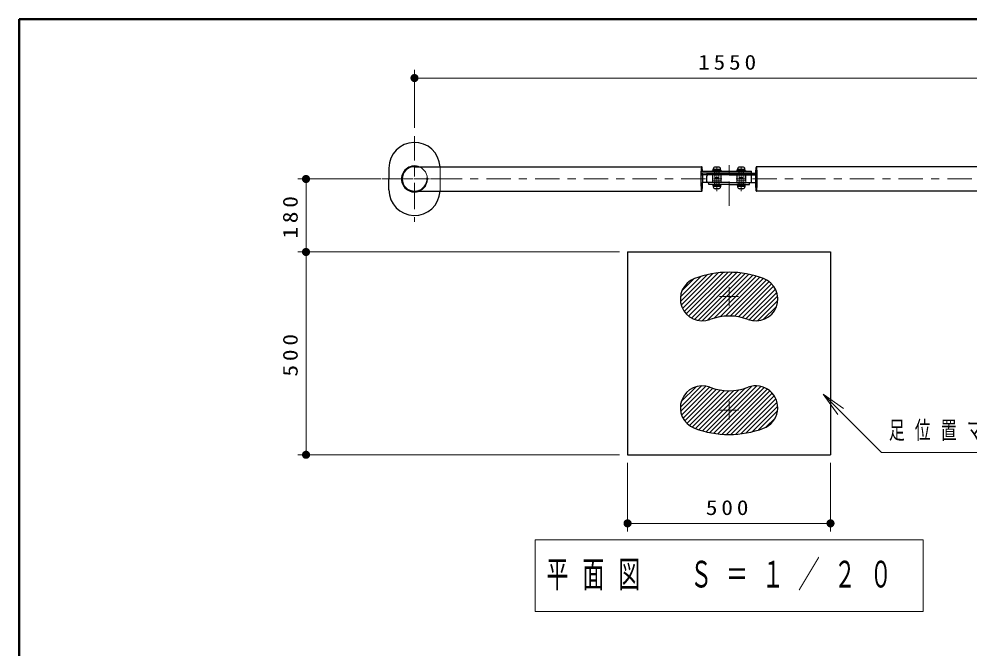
# Model space of a CAD drawing. Units: millimetres on the paper, scale 1:20. Extents: x -385 to 136, y -19 to 267.
# Drawn here: x -385 to -267.9, y 189.3 to 267 of the extents above; entities that cross this region are included whole.
import ezdxf

# ---------------------------------------------------------------- set-up
doc = ezdxf.new("R2010")
doc.units = ezdxf.units.MM
doc.linetypes.add('USER1', pattern=[4.5, 2.5, -2])
doc.linetypes.add('USER2', pattern=[6, 3, -1, 1, -1])
doc.layers.add('LY_1', color=7, linetype='Continuous', lineweight=25)
doc.layers.add('LY_2', color=7, linetype='Continuous', lineweight=13)
doc.styles.add('ＭＳ ゴシック', font='')
doc.styles.get('ＭＳ ゴシック').set_extended_font_data('MS Gothic')

# ---------------------------------------------------------------- blocks, each defined once
blk = doc.blocks.new('filled_dot')
at = {"color": 0, "linetype": 'Continuous', "lineweight": -2, "const_width": 1.25}
blk.add_lwpolyline([(-0.625, 0, 1), (0.625, 0, 1)], format="xyb", close=True, dxfattribs=at)

msp = doc.modelspace()

# ---------------------------------------------------------------- linework, layer by layer
at = {"layer": 'LY_1', "lineweight": 13}
for p, q in [((-336.284, 253.575), (-336.284, 260.724)), ((-336.284, 259.724), (-258.784, 259.724)), ((-340.426, 247.281), (-350.644, 247.281)), ((-349.644, 238.281), (-349.644, 247.281)), ((-311.034, 238.281), (-350.644, 238.281)), ((-349.644, 213.281), (-349.644, 238.281)), ((-284.152, 218.265), (-285.92, 220.74)), ((-285.92, 220.74), (-283.445, 218.972)), ((-285.92, 220.74), (-283.798, 218.619)), ((-311.034, 213.281), (-350.644, 213.281)), ((-310.034, 212.281), (-310.034, 203.826)), ((-285.034, 212.281), (-285.034, 203.826)), ((-285.034, 204.826), (-310.034, 204.826)), ((-321.434, 202.775), (-321.434, 193.975)), ((-273.634, 202.775), (-321.434, 202.775)), ((-273.634, 193.975), (-273.634, 202.775)), ((-321.434, 193.975), (-273.634, 193.975))]:
    msp.add_line(p, q, dxfattribs=at)
at = {"layer": 'LY_1', "linetype": 'USER2', "lineweight": 13}
for p, q in [((-336.284, 252.575), (-336.284, 241.987)), ((-336.284, 243.807), (-336.284, 250.806)), ((-297.534, 243.986), (-297.534, 249.968)), ((-299.034, 245.76), (-299.034, 248.847)), ((-296.034, 245.76), (-296.034, 248.847)), ((-340.315, 247.281), (-332.252, 247.281)), ((-339.426, 247.281), (-297.534, 247.281)), ((-255.641, 247.281), (-297.534, 247.281))]:
    msp.add_line(p, q, dxfattribs=at)
at = {"layer": 'LY_1', "color": 1}
for p in [(-339.434, 248.631), (-339.434, 245.931)]:
    msp.add_line(p, (-339.434, 247.281), dxfattribs=at)
at = {"layer": 'LY_1', "color": 20}
for p, q in [((-336.284, 248.793), (-300.895, 248.793)), ((-258.784, 248.793), (-294.172, 248.793)), ((-336.284, 245.768), (-300.895, 245.768)), ((-258.784, 245.768), (-294.172, 245.768))]:
    msp.add_line(p, q, dxfattribs=at)
at = {"layer": 'LY_1', "color": 1, "linetype": 'USER1', "lineweight": 13}
for p in [(-333.134, 248.631), (-333.134, 245.931)]:
    msp.add_line(p, (-333.134, 247.281), dxfattribs=at)
at = {"layer": 'LY_1'}
for p, q in [((-299.494, 248.456), (-298.574, 248.456)), ((-299.494, 248.331), (-299.494, 248.456)), ((-299.037, 248.331), (-299.07, 248.456)), ((-298.997, 248.331), (-299.03, 248.456)), ((-298.574, 248.331), (-298.574, 248.456)), ((-296.494, 248.456), (-295.574, 248.456)), ((-296.494, 248.331), (-296.494, 248.456)), ((-296.037, 248.331), (-296.07, 248.456)), ((-295.997, 248.331), (-296.03, 248.456)), ((-295.574, 248.331), (-295.574, 248.456)), ((-300.997, 248.231), (-294.784, 248.231)), ((-300.997, 248.231), (-300.997, 248.006)), ((-294.784, 248.006), (-300.997, 248.006)), ((-300.284, 248.006), (-294.07, 248.006)), ((-300.284, 248.006), (-300.284, 247.781)), ((-294.07, 247.781), (-300.284, 247.781)), ((-299.559, 248.231), (-299.559, 248.331)), ((-298.509, 248.331), (-299.559, 248.331)), ((-298.509, 248.231), (-299.559, 248.231)), ((-299.494, 248.331), (-298.574, 248.331)), ((-298.509, 248.331), (-298.509, 248.231)), ((-296.559, 248.231), (-296.559, 248.331)), ((-295.509, 248.331), (-296.559, 248.331)), ((-295.509, 248.231), (-296.559, 248.231)), ((-296.494, 248.331), (-295.574, 248.331)), ((-295.509, 248.331), (-295.509, 248.231)), ((-294.784, 248.006), (-294.784, 248.231)), ((-294.07, 247.781), (-294.07, 248.006)), ((-299.559, 246.606), (-299.559, 246.506)), ((-298.509, 246.606), (-299.559, 246.606)), ((-298.509, 246.506), (-299.559, 246.506)), ((-299.494, 246.506), (-298.574, 246.506)), ((-299.494, 246.506), (-299.494, 246.381)), ((-299.494, 246.381), (-298.574, 246.381)), ((-299.037, 246.506), (-299.07, 246.381)), ((-298.997, 246.506), (-299.03, 246.381)), ((-298.574, 246.506), (-298.574, 246.381)), ((-298.509, 246.506), (-298.509, 246.606)), ((-296.559, 246.606), (-296.559, 246.506)), ((-295.509, 246.606), (-296.559, 246.606)), ((-295.509, 246.506), (-296.559, 246.506)), ((-296.494, 246.506), (-295.574, 246.506)), ((-296.494, 246.506), (-296.494, 246.381)), ((-296.494, 246.381), (-295.574, 246.381)), ((-296.037, 246.506), (-296.07, 246.381)), ((-295.997, 246.506), (-296.03, 246.381)), ((-295.574, 246.506), (-295.574, 246.381)), ((-295.509, 246.506), (-295.509, 246.606))]:
    msp.add_line(p, q, dxfattribs=at)
at = {"layer": 'LY_1', "color": 4}
for p, q in [((-299.484, 248.456), (-299.484, 248.506)), ((-298.584, 248.456), (-299.484, 248.456)), ((-298.834, 248.756), (-299.234, 248.756)), ((-298.584, 248.456), (-298.584, 248.506)), ((-296.484, 248.456), (-296.484, 248.506)), ((-295.584, 248.456), (-296.484, 248.456)), ((-295.834, 248.756), (-296.234, 248.756)), ((-295.584, 248.456), (-295.584, 248.506)), ((-299.484, 246.381), (-299.484, 246.331)), ((-298.584, 246.381), (-299.484, 246.381)), ((-298.834, 246.081), (-299.234, 246.081)), ((-298.584, 246.381), (-298.584, 246.331)), ((-296.484, 246.381), (-296.484, 246.331)), ((-295.584, 246.381), (-296.484, 246.381)), ((-295.834, 246.081), (-296.234, 246.081)), ((-295.584, 246.381), (-295.584, 246.331))]:
    msp.add_line(p, q, dxfattribs=at)
at = {"layer": 'LY_1', "color": 4, "linetype": 'USER1', "lineweight": 13}
for p, q in [((-299.284, 247.456), (-299.284, 248.456)), ((-298.784, 247.456), (-298.784, 248.456)), ((-296.284, 247.456), (-296.284, 248.456)), ((-295.784, 247.456), (-295.784, 248.456)), ((-298.784, 247.456), (-299.284, 247.456)), ((-299.284, 247.381), (-299.284, 246.381)), ((-298.784, 247.381), (-299.284, 247.381)), ((-298.784, 247.381), (-298.784, 246.381)), ((-295.784, 247.456), (-296.284, 247.456)), ((-296.284, 247.381), (-296.284, 246.381)), ((-295.784, 247.381), (-296.284, 247.381)), ((-295.784, 247.381), (-295.784, 246.381))]:
    msp.add_line(p, q, dxfattribs=at)
at = {"layer": 'LY_1', "color": 2}
for p, q in [((-297.534, 247.781), (-300.783, 247.781)), ((-300.284, 246.981), (-300.284, 247.631)), ((-297.534, 247.781), (-300.134, 247.781)), ((-297.534, 247.781), (-294.284, 247.781)), ((-294.784, 246.981), (-294.784, 247.631)), ((-297.534, 246.831), (-300.787, 246.831)), ((-297.534, 246.831), (-294.28, 246.831))]:
    msp.add_line(p, q, dxfattribs=at)
at = {"layer": 'LY_1', "color": 2, "linetype": 'USER1', "lineweight": 13}
for p, q in [((-299.584, 246.831), (-299.584, 247.781)), ((-299.454, 247.781), (-299.519, 247.743)), ((-299.519, 247.743), (-299.519, 247.069)), ((-299.452, 247.781), (-298.607, 247.781)), ((-299.274, 247.743), (-299.274, 247.069)), ((-298.784, 247.743), (-298.784, 247.069)), ((-298.605, 247.781), (-298.539, 247.743)), ((-298.539, 247.743), (-298.539, 247.069)), ((-298.484, 246.831), (-298.484, 247.781)), ((-296.584, 246.831), (-296.584, 247.781)), ((-296.454, 247.781), (-296.519, 247.743)), ((-296.519, 247.743), (-296.519, 247.069)), ((-296.452, 247.781), (-295.607, 247.781)), ((-296.274, 247.743), (-296.274, 247.069)), ((-295.784, 247.743), (-295.784, 247.069)), ((-295.605, 247.781), (-295.539, 247.743)), ((-295.539, 247.743), (-295.539, 247.069)), ((-295.484, 246.831), (-295.484, 247.781)), ((-299.454, 247.031), (-299.519, 247.069)), ((-299.454, 247.031), (-298.605, 247.031)), ((-298.605, 247.031), (-298.539, 247.069)), ((-296.454, 247.031), (-296.519, 247.069)), ((-296.454, 247.031), (-295.605, 247.031)), ((-295.605, 247.031), (-295.539, 247.069))]:
    msp.add_line(p, q, dxfattribs=at)
at = {"layer": 'LY_1', "linetype": 'USER1', "lineweight": 13}
for p, q in [((-299.371, 247.781), (-299.371, 248.006)), ((-299.334, 248.006), (-299.334, 248.231)), ((-298.734, 248.006), (-298.734, 248.231)), ((-298.696, 247.781), (-298.696, 248.006)), ((-296.371, 247.781), (-296.371, 248.006)), ((-296.334, 248.006), (-296.334, 248.231)), ((-295.734, 248.006), (-295.734, 248.231)), ((-295.696, 247.781), (-295.696, 248.006))]:
    msp.add_line(p, q, dxfattribs=at)
at = {"layer": 'LY_1', "color": 21}
for p, q in [((-300.034, 246.606), (-300.034, 246.831)), ((-297.534, 246.606), (-300.034, 246.606)), ((-297.534, 246.606), (-295.034, 246.606)), ((-295.034, 246.606), (-295.034, 246.831))]:
    msp.add_line(p, q, dxfattribs=at)
at = {"layer": 'LY_1', "color": 21, "linetype": 'USER1', "lineweight": 13}
for p, q in [((-299.334, 246.606), (-299.334, 246.831)), ((-298.734, 246.606), (-298.734, 246.831)), ((-296.334, 246.606), (-296.334, 246.831)), ((-295.734, 246.606), (-295.734, 246.831))]:
    msp.add_line(p, q, dxfattribs=at)
at = {"layer": 'LY_1', "color": 190}
for p, q in [((-310.034, 238.281), (-285.034, 238.281)), ((-310.034, 238.281), (-310.034, 213.281)), ((-285.034, 238.281), (-285.034, 213.281)), ((-310.034, 213.281), (-285.034, 213.281))]:
    msp.add_line(p, q, dxfattribs=at)
at = {"layer": 'LY_1', "color": 4, "lineweight": 13}
for p, q in [((-303.517, 232.187), (-300.228, 235.477)), ((-303.423, 231.716), (-299.522, 235.616)), ((-303.265, 231.308), (-298.865, 235.707)), ((-303.057, 230.95), (-298.247, 235.76)), ((-302.805, 230.636), (-297.661, 235.78)), ((-302.511, 230.365), (-297.102, 235.773)), ((-302.173, 230.137), (-296.568, 235.742)), ((-301.789, 229.956), (-296.054, 235.69)), ((-301.348, 229.83), (-295.56, 235.619)), ((-300.832, 229.781), (-295.083, 235.53)), ((-303.52, 232.75), (-300.996, 235.274)), ((-303.333, 233.503), (-301.855, 234.98)), ((-300.188, 229.859), (-294.622, 235.425)), ((-299.354, 230.128), (-294.177, 235.305)), ((-298.625, 230.291), (-293.745, 235.171)), ((-297.985, 230.366), (-293.326, 235.024)), ((-297.405, 230.38), (-292.936, 234.849)), ((-296.871, 230.348), (-292.593, 234.626)), ((-296.374, 230.279), (-292.294, 234.359)), ((-295.908, 230.18), (-292.037, 234.051)), ((-295.468, 230.053), (-291.824, 233.698)), ((-295.049, 229.907), (-291.66, 233.296)), ((-294.586, 229.804), (-291.557, 232.834)), ((-294.037, 229.788), (-291.541, 232.284)), ((-293.318, 229.941), (-291.693, 231.566)), ((-303.532, 219.161), (-300.914, 221.78)), ((-303.496, 218.632), (-300.384, 221.743)), ((-303.427, 219.832), (-301.585, 221.674)), ((-303.38, 218.182), (-299.935, 221.627)), ((-303.205, 217.791), (-299.515, 221.482)), ((-300.804, 216.232), (-295.556, 221.481)), ((-300.355, 216.115), (-294.737, 221.734)), ((-299.892, 216.013), (-294.126, 221.779)), ((-299.412, 215.928), (-293.627, 221.712)), ((-298.914, 215.86), (-293.199, 221.575)), ((-302.983, 217.447), (-299.07, 221.36)), ((-302.718, 217.147), (-298.598, 221.266)), ((-302.41, 216.889), (-298.095, 221.205)), ((-302.059, 216.675), (-297.553, 221.181)), ((-301.66, 216.508), (-296.962, 221.205)), ((-301.239, 216.363), (-296.308, 221.294)), ((-298.396, 215.812), (-292.824, 221.384)), ((-297.857, 215.785), (-292.495, 221.147)), ((-297.293, 215.783), (-292.209, 220.868)), ((-296.701, 215.81), (-291.965, 220.546)), ((-296.076, 215.869), (-291.767, 220.179)), ((-295.411, 215.969), (-291.62, 219.759)), ((-294.695, 216.119), (-291.54, 219.274)), ((-293.911, 216.337), (-291.563, 218.686)), ((-293.007, 216.676), (-291.828, 217.854))]:
    msp.add_line(p, q, dxfattribs=at)
at = {"layer": 'LY_1', "color": 4, "linetype": 'USER2', "lineweight": 13}
for p, q in [((-297.534, 231.617), (-297.534, 233.945)), ((-296.369, 232.781), (-298.698, 232.781)), ((-297.534, 219.945), (-297.534, 217.617)), ((-296.369, 218.781), (-298.698, 218.781))]:
    msp.add_line(p, q, dxfattribs=at)
at = {"layer": 'LY_1', "color": 20}
for points in [[(-300.805, 248.231), (-300.812, 248.332), (-300.819, 248.425), (-300.827, 248.509), (-300.836, 248.583), (-300.845, 248.647), (-300.855, 248.7), (-300.865, 248.741), (-300.875, 248.77), (-300.885, 248.788), (-300.896, 248.793), (-300.906, 248.787), (-300.916, 248.768), (-300.926, 248.737), (-300.936, 248.695), (-300.946, 248.641), (-300.955, 248.577), (-300.964, 248.502), (-300.972, 248.417), (-300.979, 248.323), (-300.986, 248.221), (-300.992, 248.111), (-300.997, 247.994), (-301.002, 247.872), (-301.006, 247.745), (-301.008, 247.615), (-301.01, 247.481), (-301.011, 247.346), (-301.011, 247.211), (-301.01, 247.076), (-301.008, 246.943), (-301.005, 246.812), (-301.002, 246.685), (-300.997, 246.563), (-300.992, 246.447), (-300.986, 246.337), (-300.979, 246.235), (-300.971, 246.142), (-300.963, 246.057), (-300.955, 245.983), (-300.946, 245.918), (-300.936, 245.865), (-300.926, 245.823), (-300.916, 245.793), (-300.906, 245.775), (-300.895, 245.768), (-300.885, 245.774), (-300.875, 245.792), (-300.864, 245.822), (-300.854, 245.864), (-300.845, 245.917), (-300.836, 245.981), (-300.827, 246.055), (-300.819, 246.14), (-300.811, 246.233), (-300.805, 246.335), (-300.798, 246.444), (-300.793, 246.56), (-300.788, 246.682), (-300.785, 246.809), (-300.782, 246.939), (-300.78, 247.072), (-300.779, 247.207), (-300.779, 247.343), (-300.78, 247.478), (-300.782, 247.611), (-300.785, 247.742), (-300.788, 247.869), (-300.793, 247.991), (-300.793, 247.999), (-300.793, 248.006)], [(-294.282, 247.781), (-294.284, 247.663), (-294.286, 247.543), (-294.288, 247.421), (-294.288, 247.297), (-294.288, 247.174), (-294.287, 247.052), (-294.285, 246.931), (-294.282, 246.812), (-294.279, 246.697), (-294.275, 246.585), (-294.27, 246.478), (-294.265, 246.376), (-294.259, 246.281), (-294.253, 246.192), (-294.245, 246.11), (-294.238, 246.036), (-294.23, 245.97), (-294.221, 245.913), (-294.213, 245.865), (-294.204, 245.826), (-294.195, 245.797), (-294.185, 245.778), (-294.176, 245.769), (-294.166, 245.77), (-294.157, 245.781), (-294.148, 245.802), (-294.138, 245.833), (-294.13, 245.873), (-294.121, 245.923), (-294.113, 245.981), (-294.105, 246.049), (-294.097, 246.124), (-294.09, 246.207), (-294.084, 246.298), (-294.078, 246.394), (-294.073, 246.497), (-294.068, 246.605), (-294.064, 246.717), (-294.061, 246.833), (-294.059, 246.953), (-294.057, 247.074), (-294.056, 247.197), (-294.056, 247.32), (-294.057, 247.443), (-294.058, 247.565), (-294.06, 247.685), (-294.063, 247.802), (-294.067, 247.916), (-294.071, 248.025), (-294.076, 248.13), (-294.081, 248.229), (-294.088, 248.322), (-294.095, 248.408), (-294.102, 248.486), (-294.11, 248.557), (-294.118, 248.618), (-294.126, 248.672), (-294.135, 248.715), (-294.144, 248.75), (-294.153, 248.774), (-294.163, 248.789), (-294.172, 248.793), (-294.182, 248.788), (-294.191, 248.773), (-294.2, 248.747), (-294.209, 248.712), (-294.218, 248.668), (-294.227, 248.614), (-294.235, 248.551), (-294.243, 248.48), (-294.25, 248.401), (-294.257, 248.315), (-294.263, 248.222), (-294.268, 248.122), (-294.271, 248.065), (-294.274, 248.006)]]:
    msp.add_lwpolyline(points, dxfattribs=at)
at = {"layer": 'LY_1', "lineweight": 13}
msp.add_lwpolyline([(-285.92, 220.74), (-278.736, 213.556), (-229.405, 213.556)], dxfattribs=at)
at = {"layer": 'LY_1', "color": 1}
for centre, radius, start, end in [((-336.284, 248.631), 3.15, 2.95705, 180), ((-336.284, 247.281), 1.6, 66.44354, 180), ((-336.284, 247.281), 1.6, 180, 293.55646), ((-336.284, 245.931), 3.15, 180, 357.04295)]:
    msp.add_arc(centre, radius, start, end, dxfattribs=at)
at = {"layer": 'LY_1'}
msp.add_arc((-336.284, 247.281), 1.512, 90, 270, dxfattribs=at)
at = {"layer": 'LY_1', "linetype": 'USER1', "lineweight": 13}
msp.add_arc((-336.284, 247.281), 1.512, 270, 90, dxfattribs=at)
at = {"layer": 'LY_1', "color": 1, "linetype": 'USER1', "lineweight": 13}
for centre, radius, start, end in [((-336.284, 247.281), 1.6, 0, 66.44354), ((-336.284, 248.631), 3.15, 0, 2.95705), ((-336.284, 247.281), 1.6, 293.55646, 0), ((-336.284, 245.931), 3.15, 357.04295, 0)]:
    msp.add_arc(centre, radius, start, end, dxfattribs=at)
at = {"layer": 'LY_1', "color": 4}
for centre, radius, start, end in [((-299.234, 248.506), 0.25, 90, 180), ((-298.834, 248.506), 0.25, 0, 90), ((-296.234, 248.506), 0.25, 90, 180), ((-295.834, 248.506), 0.25, 0, 90), ((-299.234, 246.331), 0.25, 180, 270), ((-298.834, 246.331), 0.25, 270, 0), ((-296.234, 246.331), 0.25, 180, 270), ((-295.834, 246.331), 0.25, 270, 0), ((-297.534, 223.706), 12.075, 69.39031, 110.60969), ((-300.834, 232.481), 2.7, 110.60969, 290.60969), ((-294.234, 232.481), 2.7, 249.39031, 69.39031), ((-297.534, 223.706), 6.675, 69.39031, 110.60969), ((-300.834, 219.081), 2.7, 69.39031, 249.39031), ((-297.534, 227.856), 6.675, 249.39031, 290.60969), ((-294.234, 219.081), 2.7, 290.60969, 110.60969), ((-297.534, 227.856), 12.075, 249.39031, 290.60969)]:
    msp.add_arc(centre, radius, start, end, dxfattribs=at)
at = {"layer": 'LY_1', "color": 2}
for centre, start, end in [((-300.134, 247.631), 90, 180), ((-294.934, 247.631), 0, 90), ((-300.134, 246.981), 180, 270), ((-294.934, 246.981), 270, 0)]:
    msp.add_arc(centre, 0.15, start, end, dxfattribs=at)
at = {"layer": 'LY_1', "color": 2, "linetype": 'USER1', "lineweight": 13}
for centre, radius, start, end in [((-299.454, 247.338), 0.443, 66.13493, 89.99998), ((-299.029, 246.97), 0.811, 72.41194, 107.58806), ((-298.605, 247.338), 0.443, 90.00002, 113.86507), ((-296.454, 247.338), 0.443, 66.13493, 89.99998), ((-296.029, 246.97), 0.811, 72.41194, 107.58806), ((-295.605, 247.338), 0.443, 90.00002, 113.86507), ((-299.454, 247.474), 0.443, 270.00003, 293.86506), ((-299.029, 247.842), 0.811, 252.41194, 287.58807), ((-298.605, 247.474), 0.443, 246.13494, 269.99997), ((-296.454, 247.474), 0.443, 270.00003, 293.86506), ((-296.029, 247.842), 0.811, 252.41194, 287.58807), ((-295.605, 247.474), 0.443, 246.13494, 269.99997)]:
    msp.add_arc(centre, radius, start, end, dxfattribs=at)
at = {"layer": 'LY_2', "lineweight": 50}
for p, q in [((-385, 267), (-385, 0)), ((0, 267), (-385, 267))]:
    msp.add_line(p, q, dxfattribs=at)

# ---------------------------------------------------------------- block references
at = {"layer": 'LY_1', "lineweight": 13, "xscale": 0.4, "yscale": 0.4}
for p in [(-336.284, 259.724), (-310.034, 204.826)]:
    msp.add_blockref('filled_dot', p, dxfattribs=at)
for p, rotation in [((-349.644, 247.281), 270), ((-349.644, 238.281), 90), ((-349.644, 238.281), 270), ((-349.644, 213.281), 90), ((-285.034, 204.826), 180)]:
    msp.add_blockref('filled_dot', p, dxfattribs=dict(at, rotation=rotation))

# ---------------------------------------------------------------- texts
at = {"layer": 'LY_1', "style": 'ＭＳ ゴシック'}
for s, insert, char_height, attachment_point in [('\\T1.33;\\W1.15;1550', (-297.534, 260.724), 1.833, 8), ('\\T1.64;\\W0.65;足位置マット：ゴムマット\u3000１５ｔ', (-277.843, 216.206), 2.199, 4), ('\\T1.33;\\W1.15;500', (-297.534, 205.826), 1.833, 8), ('\\T1.64;\\W0.6;平面図\u3000Ｓ＝１／２０', (-320.034, 198.375), 3.299, 4)]:
    msp.add_mtext(s, dxfattribs=dict(at, insert=insert, char_height=char_height, attachment_point=attachment_point))
at = {"layer": 'LY_1', "char_height": 1.833, "attachment_point": 8, "rotation": 90, "style": 'ＭＳ ゴシック'}
for s, insert in [('\\T1.33;\\W1.15;180', (-350.644, 242.781)), ('\\T1.33;\\W1.15;500', (-350.644, 225.781))]:
    msp.add_mtext(s, dxfattribs=dict(at, insert=insert))

doc.saveas('drawing.dxf')
